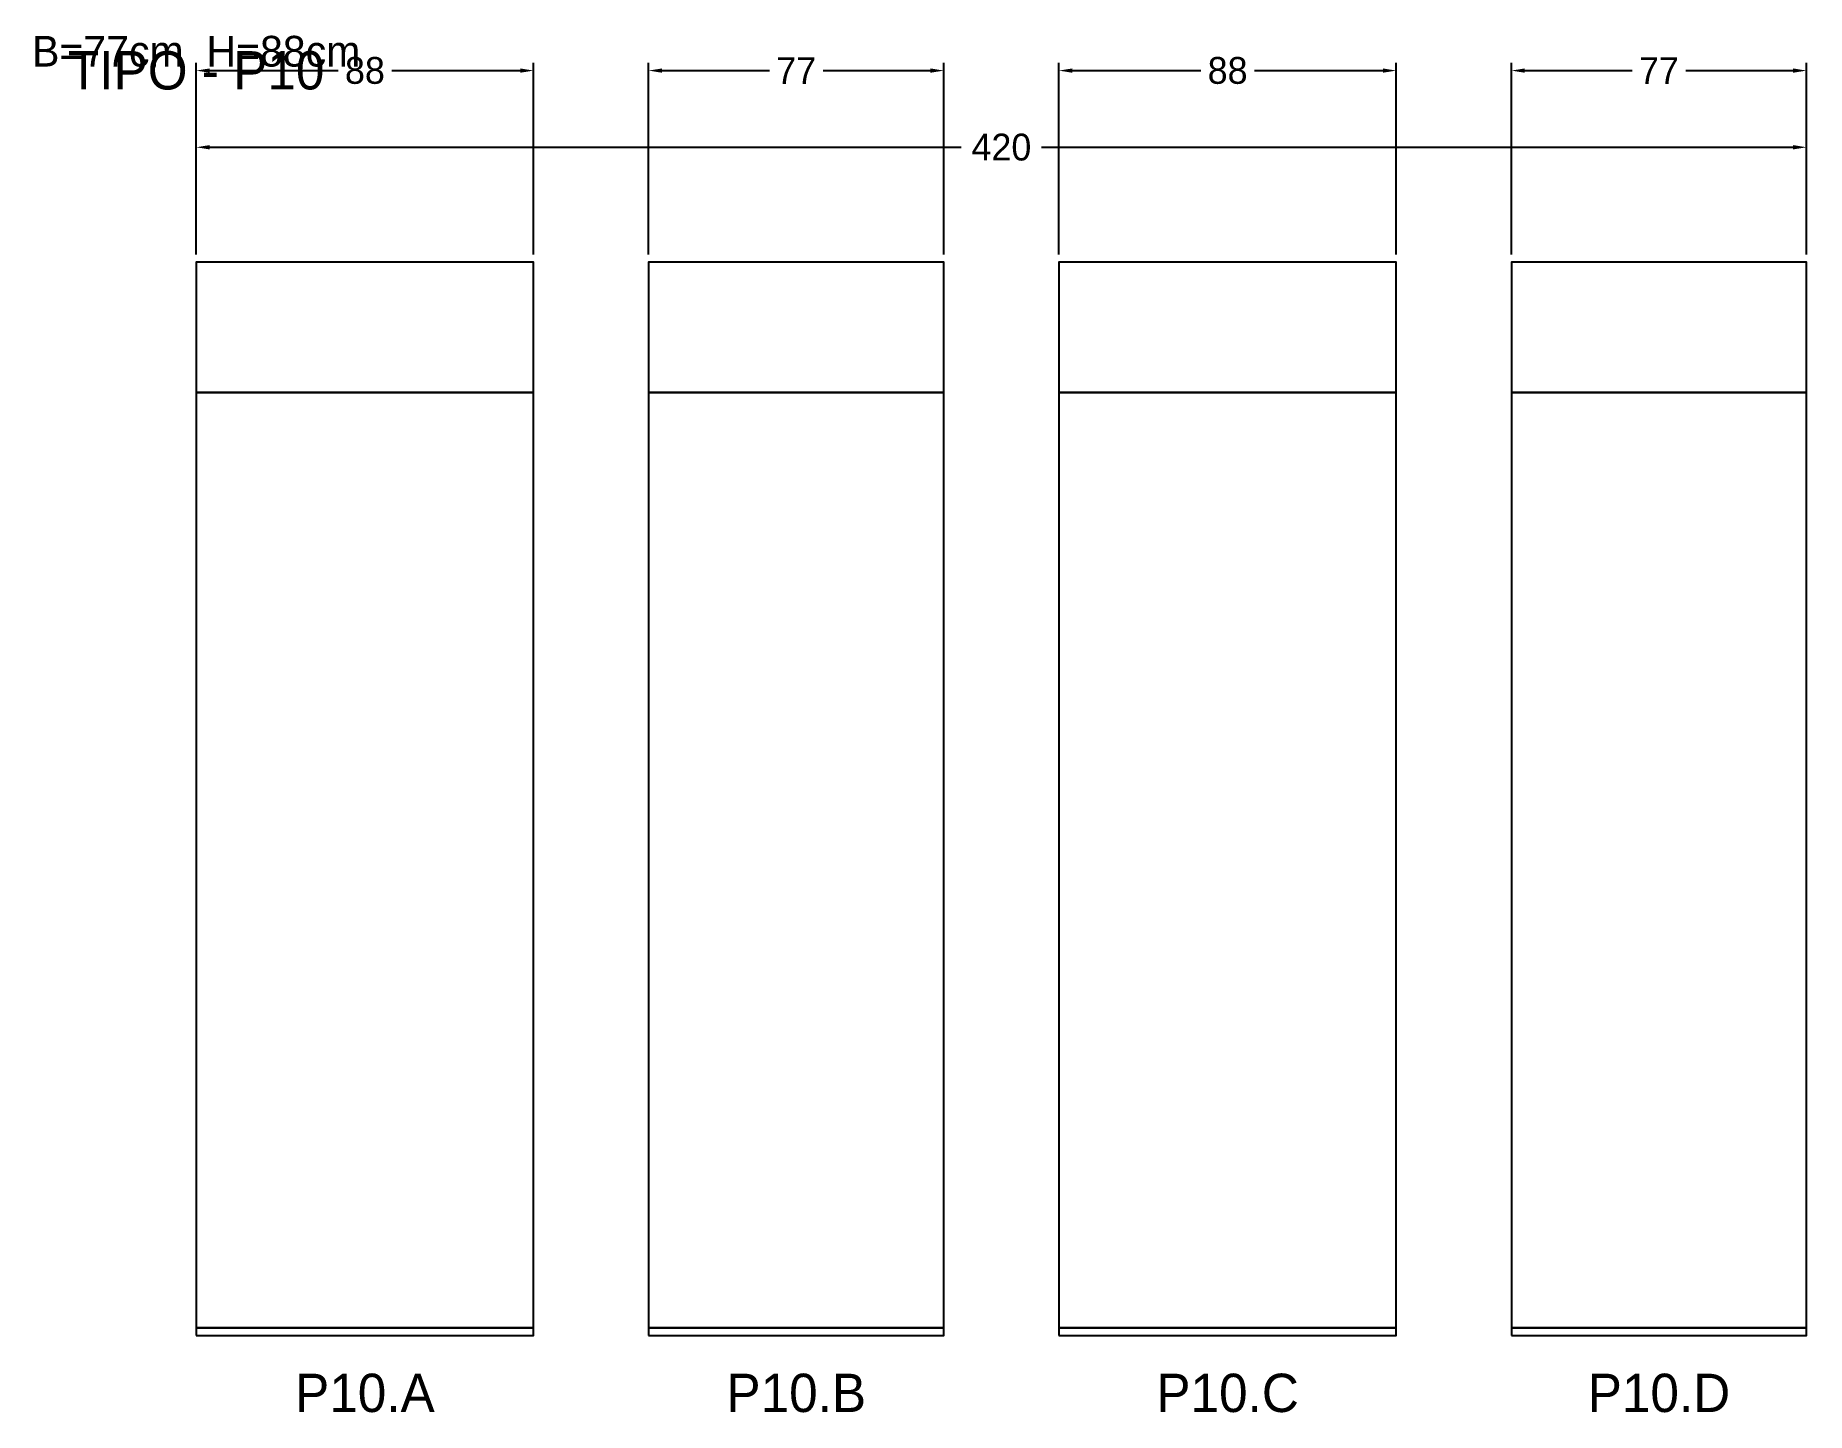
# Model space of a CAD drawing. Header units: metres. Extents: x -42 to 420, y -20 to 339.
import ezdxf

# ---------------------------------------------------------------- set-up
doc = ezdxf.new("R2010")
doc.units = ezdxf.units.M
for name, color, linetype in [('COTA', 3, 'Continuous'), ('Cota Secao (2x)', 3, 'Continuous'), ('NOMENCLATURA', 1, 'Continuous'), ('Paineis', 7, 'Continuous'), ('Texto Secao', 2, 'Continuous')]:
    doc.layers.add(name, color=color, linetype=linetype)
doc.dimstyles.new('COTA', dxfattribs={"dimtxt": 7, "dimasz": 3.5, "dimexe": 2, "dimexo": 2, "dimgap": 1.5, "dimtad": 1, "dimdec": 1, "dimcen": 2.5, "dimclrd": 3, "dimclre": 3, "dimclrt": 3, "dimazin": 3, "dimtfac": 1, "dimtmove": 0, "dimatfit": 3})

# ---------------------------------------------------------------- blocks, each defined once
blk = doc.blocks.new('_CLOSEDFILLED')
at = {"color": 0, "linetype": 'BYBLOCK'}
blk.add_solid([(-1, 0.16), (0, 0), (-1, -0.16)], dxfattribs=at)
blk = doc.blocks.new('*D1')
at = {"color": 3}
for p, q in [((0, 282), (0, 312)), ((3.5, 310), (199.5, 310)), ((220.5, 310), (416.5, 310)), ((420, 282), (420, 312))]:
    blk.add_line(p, q, dxfattribs=at)
at = {"layer": 'Defpoints'}
for p in [(0, 310), (0, 280), (420, 280)]:
    blk.add_point(p, dxfattribs=at)
at = {"layer": 'COTA', "color": 3, "xscale": 3.5, "yscale": 3.5, "rotation": 180}
blk.add_blockref('_CLOSEDFILLED', (0, 310), dxfattribs=at)
at = {"layer": 'COTA', "color": 3, "xscale": 3.5, "yscale": 3.5}
blk.add_blockref('_CLOSEDFILLED', (420, 310), dxfattribs=at)
at = {"layer": 'COTA', "color": 3, "insert": (210, 310), "char_height": 7, "attachment_point": 5}
blk.add_mtext('420', dxfattribs=at)
blk = doc.blocks.new('*D2')
at = {"color": 3}
for p, q in [((0, 282), (0, 332)), ((3.5, 330), (37, 330)), ((51, 330), (84.5, 330)), ((88, 282), (88, 332))]:
    blk.add_line(p, q, dxfattribs=at)
at = {"layer": 'Defpoints'}
for p in [(0, 330), (0, 280), (88, 280)]:
    blk.add_point(p, dxfattribs=at)
at = {"layer": 'COTA', "color": 3, "xscale": 3.5, "yscale": 3.5, "rotation": 180}
blk.add_blockref('_CLOSEDFILLED', (0, 330), dxfattribs=at)
at = {"layer": 'COTA', "color": 3, "xscale": 3.5, "yscale": 3.5}
blk.add_blockref('_CLOSEDFILLED', (88, 330), dxfattribs=at)
at = {"layer": 'COTA', "color": 3, "insert": (44, 330), "char_height": 7, "attachment_point": 5}
blk.add_mtext('88', dxfattribs=at)
blk = doc.blocks.new('*D3')
at = {"color": 3}
for p, q in [((118, 282), (118, 332)), ((121.5, 330), (149.5, 330)), ((163.5, 330), (191.5, 330)), ((195, 282), (195, 332))]:
    blk.add_line(p, q, dxfattribs=at)
at = {"layer": 'Defpoints'}
for p in [(118, 330), (118, 280), (195, 280)]:
    blk.add_point(p, dxfattribs=at)
at = {"layer": 'COTA', "color": 3, "xscale": 3.5, "yscale": 3.5, "rotation": 180}
blk.add_blockref('_CLOSEDFILLED', (118, 330), dxfattribs=at)
at = {"layer": 'COTA', "color": 3, "xscale": 3.5, "yscale": 3.5}
blk.add_blockref('_CLOSEDFILLED', (195, 330), dxfattribs=at)
at = {"layer": 'COTA', "color": 3, "insert": (156.5, 330), "char_height": 7, "attachment_point": 5}
blk.add_mtext('77', dxfattribs=at)
blk = doc.blocks.new('*D4')
at = {"color": 3}
for p, q in [((225, 282), (225, 332)), ((228.5, 330), (262, 330)), ((276, 330), (309.5, 330)), ((313, 282), (313, 332))]:
    blk.add_line(p, q, dxfattribs=at)
at = {"layer": 'Defpoints'}
for p in [(225, 330), (225, 280), (313, 280)]:
    blk.add_point(p, dxfattribs=at)
at = {"layer": 'COTA', "color": 3, "xscale": 3.5, "yscale": 3.5, "rotation": 180}
blk.add_blockref('_CLOSEDFILLED', (225, 330), dxfattribs=at)
at = {"layer": 'COTA', "color": 3, "xscale": 3.5, "yscale": 3.5}
blk.add_blockref('_CLOSEDFILLED', (313, 330), dxfattribs=at)
at = {"layer": 'COTA', "color": 3, "insert": (269, 330), "char_height": 7, "attachment_point": 5}
blk.add_mtext('88', dxfattribs=at)
blk = doc.blocks.new('*D5')
at = {"color": 3}
for p, q in [((343, 282), (343, 332)), ((346.5, 330), (374.5, 330)), ((388.5, 330), (416.5, 330)), ((420, 282), (420, 332))]:
    blk.add_line(p, q, dxfattribs=at)
at = {"layer": 'Defpoints'}
for p in [(343, 330), (343, 280), (420, 280)]:
    blk.add_point(p, dxfattribs=at)
at = {"layer": 'COTA', "color": 3, "xscale": 3.5, "yscale": 3.5, "rotation": 180}
blk.add_blockref('_CLOSEDFILLED', (343, 330), dxfattribs=at)
at = {"layer": 'COTA', "color": 3, "xscale": 3.5, "yscale": 3.5}
blk.add_blockref('_CLOSEDFILLED', (420, 330), dxfattribs=at)
at = {"layer": 'COTA', "color": 3, "insert": (381.5, 330), "char_height": 7, "attachment_point": 5}
blk.add_mtext('77', dxfattribs=at)

msp = doc.modelspace()

# ---------------------------------------------------------------- linework, layer by layer
at = {"layer": 'Paineis'}
for points in [[(0, 246), (88, 246), (88, 280), (0, 280)], [(118, 246), (195, 246), (195, 280), (118, 280)], [(225, 246), (313, 246), (313, 280), (225, 280)], [(343, 246), (420, 246), (420, 280), (343, 280)], [(0, 2), (88, 2), (88, 246), (0, 246)], [(118, 2), (195, 2), (195, 246), (118, 246)], [(225, 2), (313, 2), (313, 246), (225, 246)], [(343, 2), (420, 2), (420, 246), (343, 246)], [(0, 0), (88, 0), (88, 2), (0, 2)], [(118, 0), (195, 0), (195, 2), (118, 2)], [(225, 0), (313, 0), (313, 2), (225, 2)], [(343, 0), (420, 0), (420, 2), (343, 2)]]:
    msp.add_lwpolyline(points, close=True, dxfattribs=at)

# ---------------------------------------------------------------- texts
at = {"layer": 'Cota Secao (2x)', "insert": (0, 335), "char_height": 8, "width": 440, "attachment_point": 5}
msp.add_mtext('B=77cm  H=88cm', dxfattribs=at)
at = {"layer": 'NOMENCLATURA', "insert": (0, 330), "char_height": 10, "width": 300, "attachment_point": 5}
msp.add_mtext('TIPO - P10', dxfattribs=at)
at = {"layer": 'Texto Secao', "char_height": 10, "attachment_point": 5}
for s, insert, width in [('P10.A', (44, -15), 108), ('P10.B', (156.5, -15), 97), ('P10.C', (269, -15), 108), ('P10.D', (381.5, -15), 97)]:
    msp.add_mtext(s, dxfattribs=dict(at, insert=insert, width=width))

# ---------------------------------------------------------------- dimensions: what is measured, and where the dimension line sits
at = {"layer": 'COTA'}
for base, p1, p2, picture, middle in [((0, 330), (0, 280), (88, 280), '*D2', (44, 330)), ((118, 330), (118, 280), (195, 280), '*D3', (156.5, 330)), ((225, 330), (225, 280), (313, 280), '*D4', (269, 330)), ((343, 330), (343, 280), (420, 280), '*D5', (381.5, 330)), ((0, 310), (0, 280), (420, 280), '*D1', (210, 310))]:
    dim = msp.add_linear_dim(base=base, p1=p1, p2=p2, dimstyle='COTA', dxfattribs=at)
    dim.commit()
    dim.dimension.update_dxf_attribs({"geometry": picture, "text_midpoint": middle})

doc.saveas('drawing.dxf')
